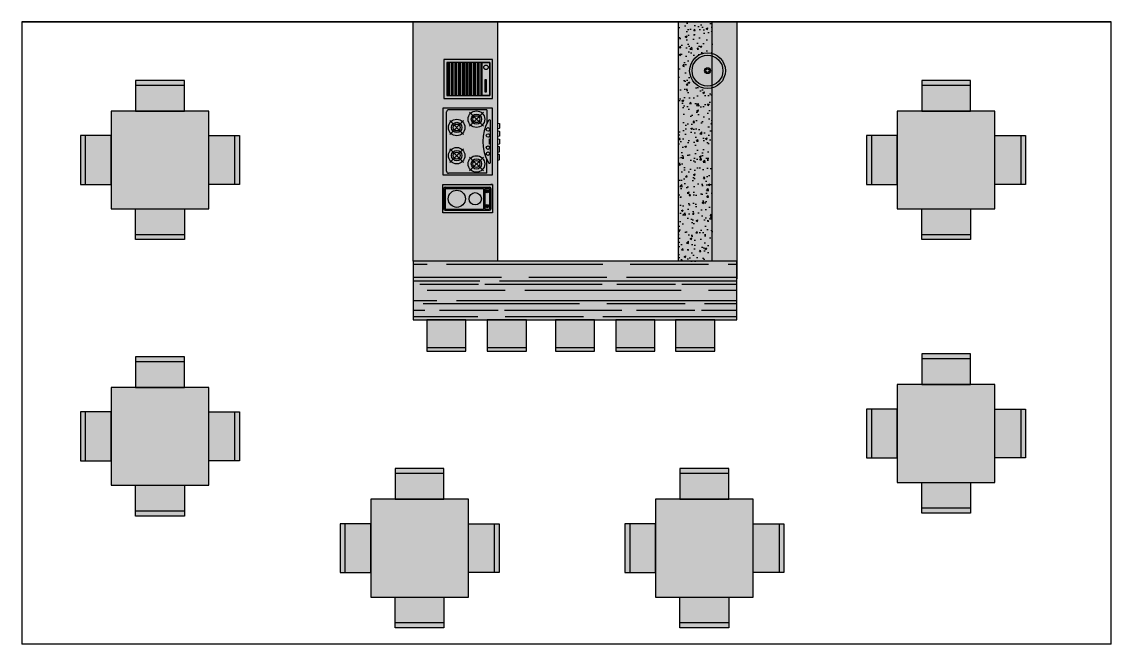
# Model space of a CAD drawing. Header units: inches. Extents: x -55 to 600, y -103 to 167.
# Drawn here: x 309.91 to 321.06, y 2.91 to 9.27 of the extents above; entities that cross this region are included whole.
import ezdxf

# ---------------------------------------------------------------- set-up
doc = ezdxf.new("R2010")
doc.units = ezdxf.units.IN
doc.header["$MEASUREMENT"] = 0
for name, color, linetype in [('AI-Equip coz', 1, 'Continuous'), ('AI-Hatch mob', 254, 'Continuous'), ('AI-Mob', 2, 'Continuous')]:
    doc.layers.add(name, color=color, linetype=linetype)
doc.layers.add('AI-Hatch equip coz', color=255, linetype='Continuous', lineweight=0)

# ---------------------------------------------------------------- blocks, each defined once
blk = doc.blocks.new('Cooktop elét brastemp')
at = {"layer": 'AI-Hatch equip coz'}
blk.add_hatch(color=256, dxfattribs=at).paths.add_polyline_path([(3086.768, -2037.93), (3086.478, -2037.93), (3086.478, -2037.42), (3086.768, -2037.42)])
for p, q in [((3086.505, -2037.445), (3086.505, -2037.9)), ((3086.505, -2037.445), (3086.505, -2037.9)), ((3086.729, -2037.433), (3086.517, -2037.433)), ((3086.517, -2037.445), (3086.517, -2037.838)), ((3086.729, -2037.445), (3086.517, -2037.445)), ((3086.729, -2037.445), (3086.729, -2037.838)), ((3086.742, -2037.445), (3086.742, -2037.9)), ((3086.729, -2037.838), (3086.517, -2037.838)), ((3086.729, -2037.85), (3086.517, -2037.85)), ((3086.517, -2037.85), (3086.517, -2037.9)), ((3086.729, -2037.9), (3086.517, -2037.9)), ((3086.729, -2037.912), (3086.517, -2037.912)), ((3086.544, -2037.859), (3086.544, -2037.891)), ((3086.552, -2037.859), (3086.552, -2037.891)), ((3086.695, -2037.859), (3086.695, -2037.891)), ((3086.703, -2037.859), (3086.703, -2037.891)), ((3086.729, -2037.85), (3086.729, -2037.9)), ((3086.768, -2037.93), (3086.768, -2037.913))]:
    blk.add_line(p, q)
blk.add_lwpolyline([(3086.768, -2037.93), (3086.478, -2037.93), (3086.478, -2037.42), (3086.768, -2037.42), (3086.768, -2037.93)])
for centre, radius in [((3086.623, -2037.564), 0.0878), ((3086.623, -2037.753), 0.0627), ((3086.548, -2037.875), 0.0164), ((3086.699, -2037.875), 0.0164)]:
    blk.add_circle(centre, radius)
for centre, start, end in [((3086.517, -2037.445), 90, 180), ((3086.729, -2037.445), 0, 90), ((3086.517, -2037.9), 180, 270), ((3086.729, -2037.9), 270, 0)]:
    blk.add_arc(centre, 0.0123, start, end)
blk = doc.blocks.new('Grelha')
h = blk.add_hatch()
h.set_pattern_fill('ANSI34', color=256, scale=0.002, angle=315, style=0)
h.set_pattern_definition([(360, (754.589528, 387.054147), (0, 0.0381), []), (360, (754.595878, 387.047797), (0, 0.0381), []), (360, (754.602228, 387.041447), (0, 0.0381), []), (360, (754.608578, 387.035097), (0, 0.0381), [])])
h.paths.add_polyline_path([(0.03, -0.47), (0.37, -0.47), (0.37, -0.108), (0.03, -0.108)])
at = {"layer": 'AI-Hatch equip coz', "ltscale": 3}
h = blk.add_hatch(color=256, dxfattribs=at)
h.dxf.hatch_style = 1
h.paths.add_polyline_path([(0.4, 0), (0, 0), (0, -0.5), (0.4, -0.5)])
for points in [[(0.4, 0), (0, 0), (0, -0.5), (0.4, -0.5)], [(0.37, -0.03), (0.03, -0.03), (0.03, -0.47), (0.37, -0.47)], [(0.37, -0.108), (0.03, -0.108), (0.03, -0.03), (0.37, -0.03)], [(0.204, -0.065), (0.334, -0.065), (0.334, -0.076), (0.204, -0.076)]]:
    blk.add_lwpolyline(points, close=True)
blk.add_circle((0.081, -0.068), 0.0236)
blk = doc.blocks.new('Cooktop-BrastempDBD70A')
at = {"layer": 'AI-Hatch equip coz'}
blk.add_hatch(color=256, dxfattribs=at).paths.add_polyline_path([(0, 0), (0.68, 0), (0.68, 0.51), (0, 0.51)])
for p, q in [((0.016, 0.061), (0.016, 0.451)), ((0.036, 0.471), (0.644, 0.471)), ((0.664, 0.061), (0.664, 0.451)), ((0.125, 0.439), (0.267, 0.297)), ((0.267, 0.439), (0.125, 0.297)), ((0.555, 0.439), (0.413, 0.297)), ((0.413, 0.439), (0.555, 0.297)), ((0.04, 0.237), (0.182, 0.095)), ((0.182, 0.237), (0.041, 0.095)), ((0.64, 0.237), (0.498, 0.095)), ((0.498, 0.237), (0.639, 0.095)), ((0.016, 0.061), (0.156, 0.061)), ((0.131, 0.021), (0.549, 0.021)), ((0.314, 0.031), (0.368, 0.031)), ((0.664, 0.061), (0.524, 0.061))]:
    blk.add_line(p, q)
blk.add_lwpolyline([(0, 0), (0.68, 0), (0.68, 0.51), (0, 0.51), (0, 0)], close=True)
for centre, radius in [((0.196, 0.368), 0.0847), ((0.484, 0.368), 0.0847), ((0.196, 0.368), 0.0527), ((0.196, 0.368), 0.0354), ((0.484, 0.368), 0.0527), ((0.484, 0.368), 0.0354), ((0.111, 0.166), 0.0847), ((0.569, 0.166), 0.0847), ((0.111, 0.166), 0.0527), ((0.111, 0.166), 0.0354), ((0.569, 0.166), 0.0527), ((0.569, 0.166), 0.0354), ((0.216, 0.047), 0.0182), ((0.278, 0.047), 0.0182), ((0.402, 0.047), 0.0182), ((0.464, 0.047), 0.0182)]:
    blk.add_circle(centre, radius)
for centre, radius, start, end in [((0.036, 0.451), 0.0206, 90, 180), ((0.644, 0.451), 0.0206, 0, 90), ((0.131, 0.033), 0.0123, 120.3236, 270), ((0.34, -0.324), 0.426, 59.6764, 120.3236), ((0.549, 0.033), 0.0123, 270, 59.6764)]:
    blk.add_arc(centre, radius, start, end)
blk = doc.blocks.new('CUBA REDONDA')
at = {"layer": 'AI-Hatch equip coz', "ltscale": 3}
h = blk.add_hatch(color=256, dxfattribs=at)
edge = h.paths.add_edge_path()
edge.add_arc((-63.749, -20.386), 0.183, 0, 360)
for radius in [0.183, 0.158, 0.0305, 0.018]:
    blk.add_circle((-63.749, -20.386), radius)
blk = doc.blocks.new('mesa-1.00')
at = {"layer": 'AI-Hatch mob'}
h = blk.add_hatch(color=31, dxfattribs=at)
h.dxf.hatch_style = 1
h.paths.add_polyline_path([(-0.25, 1.314), (-0.75, 1.314), (-0.75, 1.264), (-0.25, 1.264)])
h = blk.add_hatch(color=254, dxfattribs=at)
h.dxf.hatch_style = 1
h.paths.add_polyline_path([(-0.25, 1.264), (-0.75, 1.264), (-0.75, 1), (-0.25, 1)])
h = blk.add_hatch(color=31, dxfattribs=at)
h.dxf.hatch_style = 1
h.paths.add_polyline_path([(0, 1), (-1, 1), (-1, 0), (0, 0)])
h = blk.add_hatch(color=31, dxfattribs=at)
h.dxf.hatch_style = 1
h.paths.add_polyline_path([(-1.314, 0.75), (-1.314, 0.25), (-1.264, 0.25), (-1.264, 0.75)])
h = blk.add_hatch(color=254, dxfattribs=at)
h.dxf.hatch_style = 1
h.paths.add_polyline_path([(-1.264, 0.75), (-1.264, 0.25), (-1, 0.25), (-1, 0.75)])
h = blk.add_hatch(color=254, dxfattribs=at)
h.dxf.hatch_style = 1
h.paths.add_polyline_path([(0.264, 0.75), (0.264, 0.25), (0, 0.25), (0, 0.75)])
h = blk.add_hatch(color=31, dxfattribs=at)
h.dxf.hatch_style = 1
h.paths.add_polyline_path([(0.314, 0.75), (0.314, 0.25), (0.264, 0.25), (0.264, 0.75)])
h = blk.add_hatch(color=254, dxfattribs=at)
h.dxf.hatch_style = 1
h.paths.add_polyline_path([(-0.25, -0.264), (-0.75, -0.264), (-0.75, 0), (-0.25, 0)])
h = blk.add_hatch(color=31, dxfattribs=at)
h.dxf.hatch_style = 1
h.paths.add_polyline_path([(-0.25, -0.314), (-0.75, -0.314), (-0.75, -0.264), (-0.25, -0.264)])
for p, q in [((-0.25, 1.264), (-0.75, 1.264)), ((-1.264, 0.75), (-1.264, 0.25)), ((0.264, 0.75), (0.264, 0.25)), ((-0.25, -0.264), (-0.75, -0.264))]:
    blk.add_line(p, q)
for points in [[(-0.25, 1), (-0.25, 1.314), (-0.75, 1.314), (-0.75, 1)], [(-1, 0), (0, 0), (0, 1), (-1, 1)], [(-1, 0.75), (-1.314, 0.75), (-1.314, 0.25), (-1, 0.25)], [(0, 0.75), (0.314, 0.75), (0.314, 0.25), (0, 0.25)], [(-0.25, 0), (-0.25, -0.314), (-0.75, -0.314), (-0.75, 0)]]:
    blk.add_lwpolyline(points, close=True)

msp = doc.modelspace()

# ---------------------------------------------------------------- hatches: boundary and pattern name
at = {"layer": 'AI-Hatch mob', "true_color": 0xe8deba}
h = msp.add_hatch(color=254, dxfattribs=at)
h.paths.add_polyline_path([(314.725, 8.887), (314.725, 8.487), (314.225, 8.487), (314.225, 8.887)], flags=16)
h.paths.add_polyline_path([(314.695, 8.857), (314.695, 8.517), (314.255, 8.517), (314.255, 8.857)], flags=0)
h.paths.add_polyline_path([(314.617, 8.857), (314.695, 8.857), (314.695, 8.517), (314.617, 8.517)], flags=0)
h.paths.add_polyline_path([(314.68, 8.806, -1), (314.633, 8.806, -1)], flags=0)
h.paths.add_polyline_path([(314.725, 8.387), (314.725, 7.707), (314.215, 7.707), (314.215, 8.387)], flags=16)
h.paths.add_polyline_path([(314.664, 8.371), (314.664, 8.23, -0.021018), (314.68, 8.262, -0.765086), (314.703, 8.256), (314.703, 7.838, -0.765086), (314.68, 7.832, -0.021018), (314.664, 7.863), (314.664, 7.723), (314.274, 7.723, -0.414214), (314.253, 7.743), (314.253, 8.35, -0.414214), (314.274, 8.371)], flags=0)
h.paths.add_polyline_path([(314.643, 8.275, -1), (314.474, 8.275, -1)], flags=0)
h.paths.add_polyline_path([(314.611, 8.275, -1), (314.506, 8.275, -1)], flags=0)
h.paths.add_polyline_path([(314.594, 8.275, -1), (314.523, 8.275, -1)], flags=0)
h.paths.add_polyline_path([(314.441, 8.191, -1), (314.271, 8.191, -1)], flags=0)
h.paths.add_polyline_path([(314.409, 8.191, -1), (314.303, 8.191, -1)], flags=0)
h.paths.add_polyline_path([(314.392, 8.191, -1), (314.321, 8.191, -1)], flags=0)
h.paths.add_polyline_path([(314.696, 8.171, -1), (314.66, 8.171, -1)], flags=0)
h.paths.add_polyline_path([(314.696, 8.109, -1), (314.66, 8.109, -1)], flags=0)
h.paths.add_polyline_path([(314.441, 7.903, -1), (314.271, 7.903, -1)], flags=0)
h.paths.add_polyline_path([(314.409, 7.903, -1), (314.303, 7.903, -1)], flags=0)
h.paths.add_polyline_path([(314.392, 7.903, -1), (314.321, 7.903, -1)], flags=0)
h.paths.add_polyline_path([(314.696, 7.985, -1), (314.66, 7.985, -1)], flags=0)
h.paths.add_polyline_path([(314.696, 7.923, -1), (314.66, 7.923, -1)], flags=0)
h.paths.add_polyline_path([(314.643, 7.818, -1), (314.474, 7.818, -1)], flags=0)
h.paths.add_polyline_path([(314.611, 7.818, -1), (314.506, 7.818, -1)], flags=0)
h.paths.add_polyline_path([(314.725, 7.607), (314.725, 7.317), (314.215, 7.317), (314.215, 7.607)], flags=16)
h.paths.add_polyline_path([(314.694, 7.58, -0.414214), (314.706, 7.568), (314.706, 7.356, -0.414214), (314.694, 7.343), (314.24, 7.343, -0.414214), (314.227, 7.356), (314.227, 7.568, -0.414214), (314.24, 7.58)], flags=0)
h.paths.add_polyline_path([(314.632, 7.568), (314.632, 7.356), (314.24, 7.356), (314.24, 7.568)], flags=0)
h.paths.add_polyline_path([(314.446, 7.462, -1), (314.271, 7.462, -1)], flags=0)
h.paths.add_polyline_path([(314.644, 7.568), (314.694, 7.568), (314.694, 7.356), (314.644, 7.356)], flags=0)
h.paths.add_polyline_path([(314.685, 7.533), (314.653, 7.533, 0.774597)], flags=0)
h.paths.add_polyline_path([(314.61, 7.462, -1), (314.484, 7.462, -1)], flags=0)
h.paths.add_polyline_path([(314.685, 7.382), (314.653, 7.382, 0.774597)], flags=0)
h.paths.add_polyline_path([(313.913, 9.272), (313.913, 7.042), (313.913, 6.822), (314.775, 6.822), (314.775, 9.272)])
h = msp.add_hatch(color=254, dxfattribs=at)
edge = h.paths.add_edge_path()
edge.add_line((316.623, 6.822), (316.973, 6.822))
edge.add_line((316.973, 6.822), (316.973, 8.596))
edge.add_arc((316.923, 8.772), 0.183, 74.1439, 285.8561, ccw=False)
edge.add_line((316.973, 8.948), (316.973, 9.272))
edge.add_line((316.973, 9.272), (316.623, 9.272))
edge.add_line((316.623, 9.272), (316.623, 6.822))
at = {"layer": 'AI-Hatch mob', "true_color": 0xab9e6e}
h = msp.add_hatch(dxfattribs=at)
h.set_pattern_fill('AR-CONC', color=33, scale=0.001, style=0)
h.set_pattern_definition([(50, (380.67261, 29.15752), (0.18218467, -0.0159391), [0.01905, -0.20955]), (355, (380.67261, 29.15752), (-0.03524283, 0.19105664), [0.01524, -0.16764]), (100.451, (380.6878, 29.1562), (0.1469425, 0.1751167), [0.01619, -0.17809]), (46.1842, (380.6726, 29.20832), (0.27107904, -0.0420423), [0.028575, -0.314325]), (96.6356, (380.6952, 29.20482), (0.2374042, 0.2474256), [0.024285, -0.267135]), (351.184, (380.6726, 29.20832), (0.2374046, 0.2474251), [0.02286, -0.25146]), (21, (380.69801, 29.19562), (0.15161488, -0.10226552), [0.01905, -0.20955]), (326, (380.69801, 29.19562), (0.06180203, 0.18418797), [0.01524, -0.16764]), (71.4514, (380.71064, 29.1871), (0.2134165, 0.08192286), [0.01619, -0.17809]), (37.5, (380.67261, 29.15752), (0.003088603, 0.08455504), [0, -0.165608, 0, -0.17018, 0, -0.168275]), (7.5, (380.67261, 29.15752), (0.06681966, 0.10018057), [0, -0.097028, 0, -0.161798, 0, -0.064135]), (327.5, (380.61597, 29.15752), (0.135590595, -0.005728744), [0, -0.0635, 0, -0.19812, 0, -0.26289]), (317.5, (380.59057, 29.15752), (0.14812918, 0.0254265), [0, -0.08255, 0, -0.131572, 0, -0.18669])])
edge = h.paths.add_edge_path()
edge.add_line((316.623, 6.822), (316.973, 6.822))
edge.add_line((316.973, 6.822), (316.973, 8.596))
edge.add_arc((316.923, 8.772), 0.183, 74.1439, 285.8561, ccw=False)
edge.add_line((316.973, 8.948), (316.973, 9.272))
edge.add_line((316.973, 9.272), (316.623, 9.272))
edge.add_line((316.623, 9.272), (316.623, 6.822))
at = {"layer": 'AI-Hatch mob', "true_color": 0xd6bf91}
for points in [[(316.973, 6.822), (317.223, 6.822), (317.223, 9.272), (316.973, 9.272)], [(314.051, 6.222), (314.051, 5.902), (314.451, 5.902), (314.451, 6.222)], [(314.67, 6.222), (314.67, 5.902), (315.07, 5.902), (315.07, 6.222)], [(315.368, 6.222), (315.368, 5.902), (315.768, 5.902), (315.768, 6.222)], [(315.986, 6.222), (315.986, 5.902), (316.386, 5.902), (316.386, 6.222)], [(316.598, 6.222), (316.598, 5.902), (316.998, 5.902), (316.998, 6.222)]]:
    msp.add_hatch(color=31, dxfattribs=at).paths.add_polyline_path(points)
at = {"layer": 'AI-Hatch mob', "true_color": 0xb19672}
msp.add_hatch(color=33, dxfattribs=at).paths.add_polyline_path([(317.223, 6.222), (317.223, 6.822), (313.913, 6.822), (313.913, 6.222)])
at = {"layer": 'AI-Hatch mob', "true_color": 0x8f734f}
h = msp.add_hatch(dxfattribs=at)
h.set_pattern_fill('AR-RROOF', color=35, scale=0.2, style=0)
h.set_pattern_definition([(0, (313.91346, 6.22187), (0.44, 0.2), [3, -0.4, 1, -0.2]), (0, (314.17946, 6.32187), (-0.2, 0.266), [0.6, -0.066, 1.2, -0.15]), (0, (314.01346, 6.39187), (1.04, 0.134), [1.6, -0.28, 0.8, -0.2])])
h.paths.add_polyline_path([(317.223, 6.222), (317.223, 6.822), (313.913, 6.822), (313.913, 6.222)])

# ---------------------------------------------------------------- linework, layer by layer
for p, q in [((309.906, 9.272), (321.056, 9.272)), ((321.056, 2.906), (321.056, 9.272)), ((321.056, 2.906), (309.906, 2.906))]:
    msp.add_line(p, q)
for points in [[(309.906, 9.272), (309.906, 2.906)], [(321.056, 9.272), (309.906, 9.272)]]:
    msp.add_lwpolyline(points)
at = {"layer": 'AI-Equip coz'}
for points in [[(314.775, 8.235), (314.79, 8.233, -0.36397), (314.795, 8.228), (314.795, 8.186, -0.36397), (314.79, 8.181), (314.775, 8.178)], [(314.775, 8.155), (314.79, 8.153, -0.36397), (314.795, 8.148), (314.795, 8.106, -0.36397), (314.79, 8.101), (314.775, 8.098)], [(314.775, 8.075), (314.79, 8.073, -0.36397), (314.795, 8.068), (314.795, 8.026, -0.36397), (314.79, 8.021), (314.775, 8.018)], [(314.775, 7.938), (314.79, 7.941, 0.36397), (314.795, 7.946), (314.795, 7.988, 0.36397), (314.79, 7.993), (314.775, 7.995)], [(314.775, 7.858), (314.79, 7.861, 0.36397), (314.795, 7.866), (314.795, 7.908, 0.36397), (314.79, 7.913), (314.775, 7.915)]]:
    msp.add_lwpolyline(points, format="xyb", dxfattribs=at)
at = {"layer": 'AI-Mob'}
for p, q in [((314.775, 9.272), (314.775, 6.822)), ((316.623, 9.272), (316.623, 6.822)), ((317.223, 9.272), (316.623, 9.272)), ((317.223, 6.822), (313.913, 6.822))]:
    msp.add_line(p, q, dxfattribs=at)
at = {"layer": 'AI-Mob', "color": 1}
for p, q in [((314.051, 5.942), (314.451, 5.942)), ((314.67, 5.942), (315.07, 5.942)), ((315.368, 5.942), (315.768, 5.942)), ((315.986, 5.942), (316.386, 5.942)), ((316.598, 5.942), (316.998, 5.942))]:
    msp.add_line(p, q, dxfattribs=at)
at = {"layer": 'AI-Mob'}
for points in [[(314.775, 6.822), (313.913, 6.822), (313.913, 9.272), (314.775, 9.272)], [(313.913, 6.222), (317.223, 6.222), (317.223, 6.822), (313.913, 6.822)]]:
    msp.add_lwpolyline(points, close=True, dxfattribs=at)
msp.add_lwpolyline([(316.973, 6.822), (316.973, 9.272), (317.223, 9.272), (317.223, 6.642)], dxfattribs=at)
at = {"layer": 'AI-Mob', "color": 1}
for points in [[(314.051, 6.222), (314.051, 5.902), (314.451, 5.902), (314.451, 6.222)], [(314.67, 6.222), (314.67, 5.902), (315.07, 5.902), (315.07, 6.222)], [(315.368, 6.222), (315.368, 5.902), (315.768, 5.902), (315.768, 6.222)], [(315.986, 6.222), (315.986, 5.902), (316.386, 5.902), (316.386, 6.222)], [(316.598, 6.222), (316.598, 5.902), (316.998, 5.902), (316.998, 6.222)]]:
    msp.add_lwpolyline(points, close=True, dxfattribs=at)

# ---------------------------------------------------------------- block references
at = {"layer": 'AI-Equip coz'}
msp.add_blockref('CUBA REDONDA', (380.673, 29.158), dxfattribs=at)
for name, p, rotation in [('Grelha', (314.725, 8.887), 270), ('Cooktop-BrastempDBD70A', (314.725, 7.707), 90), ('Cooktop elét brastemp', (-1723.206, -3079.161), 90)]:
    msp.add_blockref(name, p, dxfattribs=dict(at, rotation=rotation))
at = {"layer": 'AI-Mob'}
for p in [(311.82, 7.358), (319.866, 7.358), (311.82, 4.531), (319.866, 4.561), (314.477, 3.388), (317.392, 3.388)]:
    msp.add_blockref('mesa-1.00', p, dxfattribs=at)

doc.saveas('drawing.dxf')
